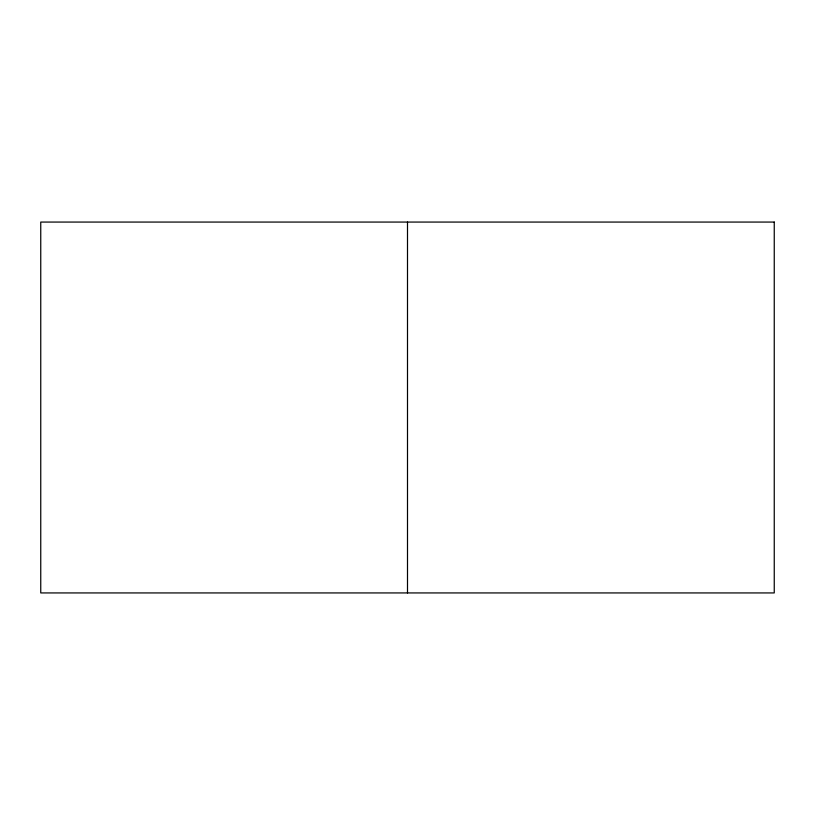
<?xml version="1.0" encoding="UTF-8"?>
<svg xmlns="http://www.w3.org/2000/svg" width="815" height="815" viewBox="0 0 815 815"><rect width="100%" height="100%" fill="white"/><g stroke="black" fill="none" stroke-linecap="round" stroke-linejoin="round"><path stroke-width="1.22" d="M407.5 222.067L407.5 592.933M774.25 222.067L40.75 222.067L40.75 592.933L774.25 592.933L774.25 222.067"/></g></svg>
